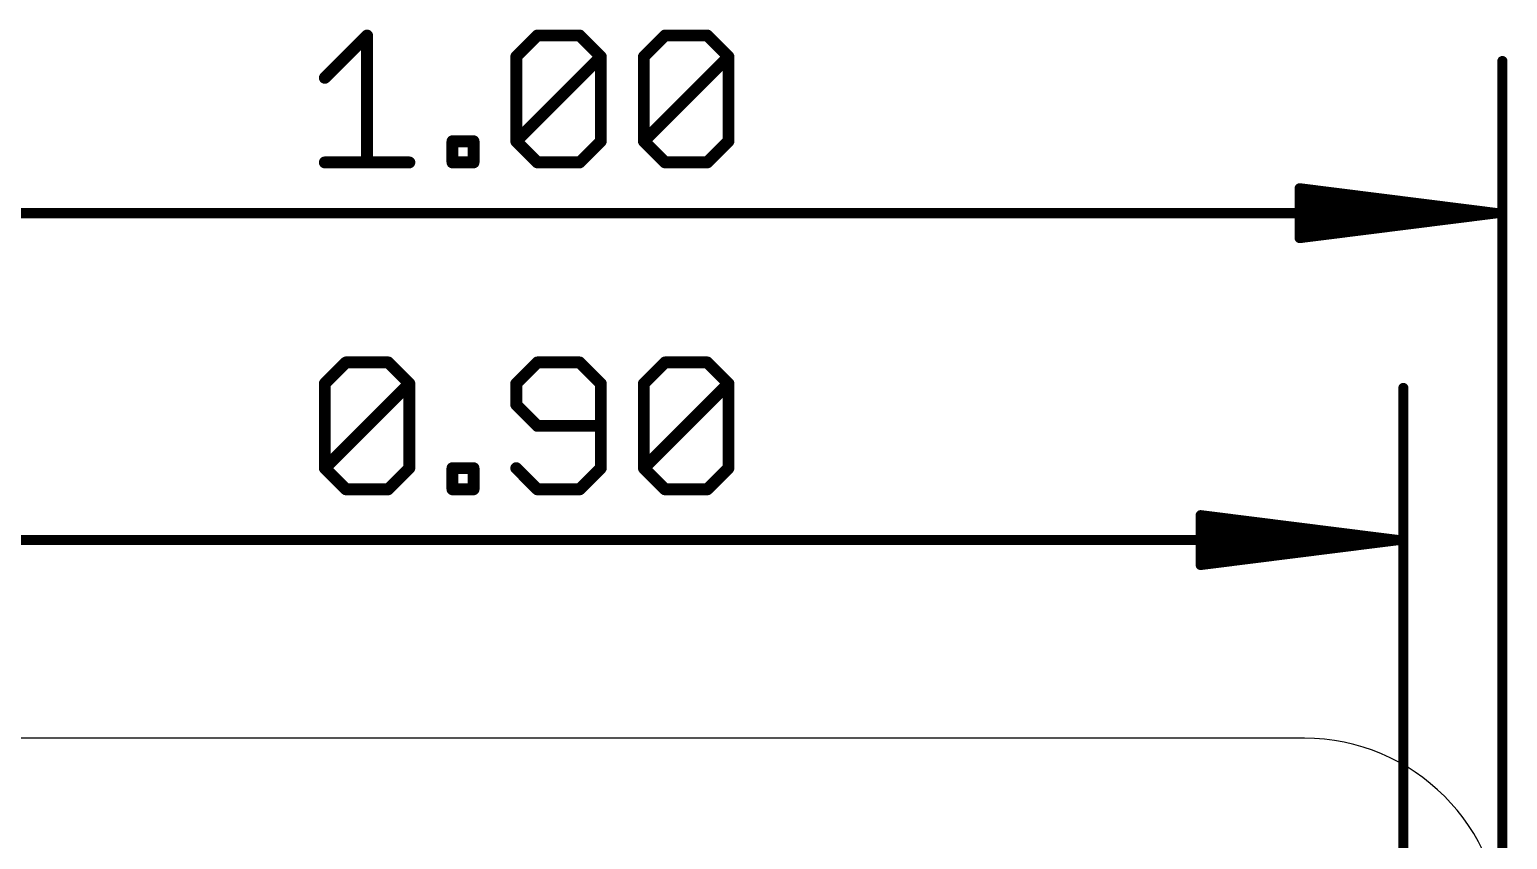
# Model space of a CAD drawing. Extents: x -8.2 to 30.2, y -5.3 to 52.8.
# Drawn here: x 6.51 to 25.46, y 42.39 to 52.77 of the extents above; entities that cross this region are included whole.
import ezdxf

# ---------------------------------------------------------------- set-up
doc = ezdxf.new("R2010")
doc.units = 0
doc.layers.add('20', color=53, linetype='CONTINUOUS')
doc.layers.add('47', color=253, linetype='CONTINUOUS')

msp = doc.modelspace()

# ---------------------------------------------------------------- linework, layer by layer
at = {"layer": '20'}
msp.add_line((22.86, 43.688), (2.54, 43.688), dxfattribs=at)
msp.add_arc((22.86, 41.148), 2.54, 0, 90, dxfattribs=at)
at = {"layer": '47'}
for points, const_width in [([(10.2948, 52.1544), (10.8371, 52.6967)], 0.1524), ([(10.8371, 52.6967), (10.8371, 51.0697)], 0.1524), ([(12.7505, 52.4255), (13.0217, 52.6967)], 0.1524), ([(13.0217, 52.6967), (13.564, 52.6967)], 0.1524), ([(13.564, 52.6967), (13.8352, 52.4255)], 0.1524), ([(14.3877, 52.4255), (14.6589, 52.6967)], 0.1524), ([(14.6589, 52.6967), (15.2012, 52.6967)], 0.1524), ([(15.2012, 52.6967), (15.4724, 52.4255)], 0.1524), ([(12.7505, 51.3409), (12.7505, 52.4255)], 0.1524), ([(12.7505, 51.3409), (13.8352, 52.4255)], 0.1524), ([(13.8352, 52.4255), (13.8352, 51.3409)], 0.1524), ([(14.3877, 51.3409), (14.3877, 52.4255)], 0.1524), ([(14.3877, 51.3409), (15.4724, 52.4255)], 0.1524), ([(15.4724, 52.4255), (15.4724, 51.3409)], 0.1524), ([(25.4, 22.606), (25.4, 52.369)], 0.13), ([(11.932, 51.0697), (11.932, 51.3409)], 0.1524), ([(11.932, 51.3409), (12.2031, 51.3409)], 0.1524), ([(12.2031, 51.3409), (12.2031, 51.0697)], 0.1524), ([(13.0217, 51.0697), (12.7505, 51.3409)], 0.1524), ([(13.8352, 51.3409), (13.564, 51.0697)], 0.1524), ([(14.6589, 51.0697), (14.3877, 51.3409)], 0.1524), ([(15.4724, 51.3409), (15.2012, 51.0697)], 0.1524), ([(10.2948, 51.0697), (11.3795, 51.0697)], 0.1524), ([(12.2031, 51.0697), (11.932, 51.0697)], 0.1524), ([(13.564, 51.0697), (13.0217, 51.0697)], 0.1524), ([(15.2012, 51.0697), (14.6589, 51.0697)], 0.1524), ([(25.335, 50.419), (22.8, 50.7382)], 0.13), ([(22.8, 50.7382), (22.8, 50.0998)], 0.13), ([(25.335, 50.419), (22.8, 50.679)], 0.13), ([(0.065, 50.419), (25.335, 50.419)], 0.13), ([(25.335, 50.419), (22.8, 50.549)], 0.13), ([(22.8, 50.0998), (25.335, 50.419)], 0.13), ([(22.8, 50.289), (25.335, 50.419)], 0.13), ([(22.8, 50.159), (25.335, 50.419)], 0.13), ([(10.2948, 48.2345), (10.566, 48.5057)], 0.1524), ([(10.566, 48.5057), (11.1083, 48.5057)], 0.1524), ([(11.1083, 48.5057), (11.3795, 48.2345)], 0.1524), ([(13.0217, 48.5057), (12.7505, 48.2345)], 0.1524), ([(13.564, 48.5057), (13.0217, 48.5057)], 0.1524), ([(13.8352, 48.2345), (13.564, 48.5057)], 0.1524), ([(14.3877, 48.2345), (14.6589, 48.5057)], 0.1524), ([(14.6589, 48.5057), (15.2012, 48.5057)], 0.1524), ([(15.2012, 48.5057), (15.4724, 48.2345)], 0.1524), ([(10.2948, 47.1499), (10.2948, 48.2345)], 0.1524), ([(10.2948, 47.1499), (11.3795, 48.2345)], 0.1524), ([(11.3795, 48.2345), (11.3795, 47.1499)], 0.1524), ([(12.7505, 48.2345), (12.7505, 47.9634)], 0.1524), ([(13.8352, 47.1499), (13.8352, 48.2345)], 0.1524), ([(14.3877, 47.1499), (14.3877, 48.2345)], 0.1524), ([(14.3877, 47.1499), (15.4724, 48.2345)], 0.1524), ([(15.4724, 48.2345), (15.4724, 47.1499)], 0.1524), ([(24.13, 23.495), (24.13, 48.178)], 0.13), ([(12.7505, 47.9634), (13.0217, 47.6922)], 0.1524), ([(13.0217, 47.6922), (13.8352, 47.6922)], 0.1524), ([(10.566, 46.8787), (10.2948, 47.1499)], 0.1524), ([(11.3795, 47.1499), (11.1083, 46.8787)], 0.1524), ([(11.932, 46.8787), (11.932, 47.1499)], 0.1524), ([(11.932, 47.1499), (12.2031, 47.1499)], 0.1524), ([(12.2031, 47.1499), (12.2031, 46.8787)], 0.1524), ([(12.7505, 47.1499), (13.0217, 46.8787)], 0.1524), ([(13.564, 46.8787), (13.8352, 47.1499)], 0.1524), ([(14.6589, 46.8787), (14.3877, 47.1499)], 0.1524), ([(15.4724, 47.1499), (15.2012, 46.8787)], 0.1524), ([(11.1083, 46.8787), (10.566, 46.8787)], 0.1524), ([(12.2031, 46.8787), (11.932, 46.8787)], 0.1524), ([(13.0217, 46.8787), (13.564, 46.8787)], 0.1524), ([(15.2012, 46.8787), (14.6589, 46.8787)], 0.1524), ([(24.065, 46.228), (21.53, 46.5472)], 0.13), ([(21.53, 46.5472), (21.53, 45.9088)], 0.13), ([(24.065, 46.228), (21.53, 46.488)], 0.13), ([(1.335, 46.228), (24.065, 46.228)], 0.13), ([(24.065, 46.228), (21.53, 46.358)], 0.13), ([(21.53, 45.9088), (24.065, 46.228)], 0.13), ([(21.53, 46.098), (24.065, 46.228)], 0.13), ([(21.53, 45.968), (24.065, 46.228)], 0.13)]:
    msp.add_lwpolyline(points, dxfattribs=dict(at, const_width=const_width))
for points, const_width in [([(10.8752, 52.6967, 1), (10.799, 52.6967)], 0.0762), ([(10.8641, 52.6697, 1), (10.8102, 52.7236)], 0.0762), ([(13.0217, 52.7348, 1), (13.0217, 52.6586)], 0.0762), ([(13.0486, 52.6697, 1), (12.9948, 52.7236)], 0.0762), ([(13.591, 52.7236, 1), (13.5371, 52.6697)], 0.0762), ([(13.564, 52.6586, 1), (13.564, 52.7348)], 0.0762), ([(14.6589, 52.7348, 1), (14.6589, 52.6586)], 0.0762), ([(14.6858, 52.6697, 1), (14.6319, 52.7236)], 0.0762), ([(15.2281, 52.7236, 1), (15.1743, 52.6697)], 0.0762), ([(15.2012, 52.6586, 1), (15.2012, 52.7348)], 0.0762), ([(12.7886, 52.4255, 1), (12.7124, 52.4255)], 0.0762), ([(12.7236, 52.4525, 1), (12.7775, 52.3986)], 0.0762), ([(13.8733, 52.4255, 1), (13.7971, 52.4255)], 0.0762), ([(13.8621, 52.3986, 1), (13.8083, 52.4525)], 0.0762), ([(13.8083, 52.3986, 1), (13.8621, 52.4525)], 0.0762), ([(14.4258, 52.4255, 1), (14.3496, 52.4255)], 0.0762), ([(14.3608, 52.4525, 1), (14.4146, 52.3986)], 0.0762), ([(15.5105, 52.4255, 1), (15.4343, 52.4255)], 0.0762), ([(15.4993, 52.3986, 1), (15.4454, 52.4525)], 0.0762), ([(15.4454, 52.3986, 1), (15.4993, 52.4525)], 0.0762), ([(25.4325, 52.369, 1), (25.3675, 52.369)], 0.065), ([(10.2679, 52.1813, 1), (10.3218, 52.1274)], 0.0762), ([(11.9701, 51.3409, 1), (11.8939, 51.3409)], 0.0762), ([(11.932, 51.379, 1), (11.932, 51.3028)], 0.0762), ([(12.2412, 51.3409, 1), (12.165, 51.3409)], 0.0762), ([(12.2031, 51.3028, 1), (12.2031, 51.379)], 0.0762), ([(12.7775, 51.3678, 1), (12.7236, 51.3139)], 0.0762), ([(12.7236, 51.3678, 1), (12.7775, 51.3139)], 0.0762), ([(12.7124, 51.3409, 1), (12.7886, 51.3409)], 0.0762), ([(13.7971, 51.3409, 1), (13.8733, 51.3409)], 0.0762), ([(13.8621, 51.3139, 1), (13.8083, 51.3678)], 0.0762), ([(14.4146, 51.3678, 1), (14.3608, 51.3139)], 0.0762), ([(14.3608, 51.3678, 1), (14.4146, 51.3139)], 0.0762), ([(14.3496, 51.3409, 1), (14.4258, 51.3409)], 0.0762), ([(15.4343, 51.3409, 1), (15.5105, 51.3409)], 0.0762), ([(15.4993, 51.3139, 1), (15.4454, 51.3678)], 0.0762), ([(10.2948, 51.1078, 1), (10.2948, 51.0316)], 0.0762), ([(10.799, 51.0697, 1), (10.8752, 51.0697)], 0.0762), ([(11.3795, 51.0316, 1), (11.3795, 51.1078)], 0.0762), ([(11.932, 51.1078, 1), (11.932, 51.0316)], 0.0762), ([(11.8939, 51.0697, 1), (11.9701, 51.0697)], 0.0762), ([(12.165, 51.0697, 1), (12.2412, 51.0697)], 0.0762), ([(12.2031, 51.0316, 1), (12.2031, 51.1078)], 0.0762), ([(13.0217, 51.1078, 1), (13.0217, 51.0316)], 0.0762), ([(12.9948, 51.0428, 1), (13.0486, 51.0966)], 0.0762), ([(13.5371, 51.0966, 1), (13.591, 51.0428)], 0.0762), ([(13.564, 51.0316, 1), (13.564, 51.1078)], 0.0762), ([(14.6589, 51.1078, 1), (14.6589, 51.0316)], 0.0762), ([(14.6319, 51.0428, 1), (14.6858, 51.0966)], 0.0762), ([(15.1743, 51.0966, 1), (15.2281, 51.0428)], 0.0762), ([(15.2012, 51.0316, 1), (15.2012, 51.1078)], 0.0762), ([(22.8041, 50.7705, 1), (22.7959, 50.706)], 0.065), ([(22.8325, 50.7382, 1), (22.7675, 50.7382)], 0.065), ([(22.8033, 50.7113, 1), (22.7967, 50.6467)], 0.065), ([(22.8017, 50.5815, 1), (22.7983, 50.5165)], 0.065), ([(25.3391, 50.3868, 1), (25.3309, 50.4512)], 0.065), ([(25.3309, 50.3868, 1), (25.3391, 50.4512)], 0.065), ([(25.3383, 50.3867, 1), (25.3317, 50.4513)], 0.065), ([(25.3317, 50.3867, 1), (25.3383, 50.4513)], 0.065), ([(25.3333, 50.3865, 1), (25.3367, 50.4515)], 0.065), ([(25.3367, 50.3865, 1), (25.3333, 50.4515)], 0.065), ([(25.335, 50.3865, 1), (25.335, 50.4515)], 0.065), ([(22.7983, 50.3215, 1), (22.8017, 50.2565)], 0.065), ([(22.7967, 50.1913, 1), (22.8033, 50.1267)], 0.065), ([(22.7959, 50.132, 1), (22.8041, 50.0675)], 0.065), ([(22.7675, 50.0998, 1), (22.8325, 50.0998)], 0.065), ([(10.566, 48.5438, 1), (10.566, 48.4676)], 0.0762), ([(10.5929, 48.4787, 1), (10.539, 48.5326)], 0.0762), ([(11.1352, 48.5326, 1), (11.0814, 48.4787)], 0.0762), ([(11.1083, 48.4676, 1), (11.1083, 48.5438)], 0.0762), ([(13.0217, 48.5438, 1), (13.0217, 48.4676)], 0.0762), ([(13.0486, 48.4787, 1), (12.9948, 48.5326)], 0.0762), ([(13.591, 48.5326, 1), (13.5371, 48.4787)], 0.0762), ([(13.564, 48.4676, 1), (13.564, 48.5438)], 0.0762), ([(14.6589, 48.5438, 1), (14.6589, 48.4676)], 0.0762), ([(14.6858, 48.4787, 1), (14.6319, 48.5326)], 0.0762), ([(15.2281, 48.5326, 1), (15.1743, 48.4787)], 0.0762), ([(15.2012, 48.4676, 1), (15.2012, 48.5438)], 0.0762), ([(10.3329, 48.2345, 1), (10.2567, 48.2345)], 0.0762), ([(10.2679, 48.2615, 1), (10.3218, 48.2076)], 0.0762), ([(11.4176, 48.2345, 1), (11.3414, 48.2345)], 0.0762), ([(11.4064, 48.2076, 1), (11.3525, 48.2615)], 0.0762), ([(11.3525, 48.2076, 1), (11.4064, 48.2615)], 0.0762), ([(12.7886, 48.2345, 1), (12.7124, 48.2345)], 0.0762), ([(12.7236, 48.2615, 1), (12.7775, 48.2076)], 0.0762), ([(13.8733, 48.2345, 1), (13.7971, 48.2345)], 0.0762), ([(13.8083, 48.2076, 1), (13.8621, 48.2615)], 0.0762), ([(14.4258, 48.2345, 1), (14.3496, 48.2345)], 0.0762), ([(14.3608, 48.2615, 1), (14.4146, 48.2076)], 0.0762), ([(15.5105, 48.2345, 1), (15.4343, 48.2345)], 0.0762), ([(15.4993, 48.2076, 1), (15.4454, 48.2615)], 0.0762), ([(15.4454, 48.2076, 1), (15.4993, 48.2615)], 0.0762), ([(24.1625, 48.178, 1), (24.0975, 48.178)], 0.065), ([(12.7775, 47.9903, 1), (12.7236, 47.9364)], 0.0762), ([(12.7124, 47.9634, 1), (12.7886, 47.9634)], 0.0762), ([(13.0217, 47.7303, 1), (13.0217, 47.6541)], 0.0762), ([(12.9948, 47.6653, 1), (13.0486, 47.7191)], 0.0762), ([(13.8352, 47.6541, 1), (13.8352, 47.7303)], 0.0762), ([(10.3218, 47.1768, 1), (10.2679, 47.1229)], 0.0762), ([(10.2679, 47.1768, 1), (10.3218, 47.1229)], 0.0762), ([(11.4064, 47.1229, 1), (11.3525, 47.1768)], 0.0762), ([(11.9701, 47.1499, 1), (11.8939, 47.1499)], 0.0762), ([(11.932, 47.188, 1), (11.932, 47.1118)], 0.0762), ([(12.2412, 47.1499, 1), (12.165, 47.1499)], 0.0762), ([(12.2031, 47.1118, 1), (12.2031, 47.188)], 0.0762), ([(12.7775, 47.1768, 1), (12.7236, 47.1229)], 0.0762), ([(13.8621, 47.1229, 1), (13.8083, 47.1768)], 0.0762), ([(14.4146, 47.1768, 1), (14.3608, 47.1229)], 0.0762), ([(14.3608, 47.1768, 1), (14.4146, 47.1229)], 0.0762), ([(15.4993, 47.1229, 1), (15.4454, 47.1768)], 0.0762), ([(10.2567, 47.1499, 1), (10.3329, 47.1499)], 0.0762), ([(11.3414, 47.1499, 1), (11.4176, 47.1499)], 0.0762), ([(13.7971, 47.1499, 1), (13.8733, 47.1499)], 0.0762), ([(14.3496, 47.1499, 1), (14.4258, 47.1499)], 0.0762), ([(15.4343, 47.1499, 1), (15.5105, 47.1499)], 0.0762), ([(10.566, 46.9168, 1), (10.566, 46.8406)], 0.0762), ([(10.539, 46.8518, 1), (10.5929, 46.9056)], 0.0762), ([(11.0814, 46.9056, 1), (11.1352, 46.8518)], 0.0762), ([(11.1083, 46.8406, 1), (11.1083, 46.9168)], 0.0762), ([(11.932, 46.9168, 1), (11.932, 46.8406)], 0.0762), ([(11.8939, 46.8787, 1), (11.9701, 46.8787)], 0.0762), ([(12.165, 46.8787, 1), (12.2412, 46.8787)], 0.0762), ([(12.2031, 46.8406, 1), (12.2031, 46.9168)], 0.0762), ([(13.0217, 46.9168, 1), (13.0217, 46.8406)], 0.0762), ([(12.9948, 46.8518, 1), (13.0486, 46.9056)], 0.0762), ([(13.5371, 46.9056, 1), (13.591, 46.8518)], 0.0762), ([(13.564, 46.8406, 1), (13.564, 46.9168)], 0.0762), ([(14.6589, 46.9168, 1), (14.6589, 46.8406)], 0.0762), ([(14.6319, 46.8518, 1), (14.6858, 46.9056)], 0.0762), ([(15.1743, 46.9056, 1), (15.2281, 46.8518)], 0.0762), ([(15.2012, 46.8406, 1), (15.2012, 46.9168)], 0.0762), ([(21.5341, 46.5795, 1), (21.5259, 46.515)], 0.065), ([(21.5625, 46.5472, 1), (21.4975, 46.5472)], 0.065), ([(21.5333, 46.5203, 1), (21.5267, 46.4557)], 0.065), ([(21.5317, 46.3905, 1), (21.5283, 46.3255)], 0.065), ([(24.0691, 46.1958, 1), (24.0609, 46.2602)], 0.065), ([(24.0609, 46.1958, 1), (24.0691, 46.2602)], 0.065), ([(24.0683, 46.1957, 1), (24.0617, 46.2603)], 0.065), ([(24.0617, 46.1957, 1), (24.0683, 46.2603)], 0.065), ([(24.0633, 46.1955, 1), (24.0667, 46.2605)], 0.065), ([(24.0667, 46.1955, 1), (24.0633, 46.2605)], 0.065), ([(24.065, 46.1955, 1), (24.065, 46.2605)], 0.065), ([(21.5283, 46.1305, 1), (21.5317, 46.0655)], 0.065), ([(21.5267, 46.0003, 1), (21.5333, 45.9357)], 0.065), ([(21.5259, 45.941, 1), (21.5341, 45.8765)], 0.065), ([(21.4975, 45.9088, 1), (21.5625, 45.9088)], 0.065)]:
    msp.add_lwpolyline(points, format="xyb", dxfattribs=dict(at, const_width=const_width))

doc.saveas('drawing.dxf')
